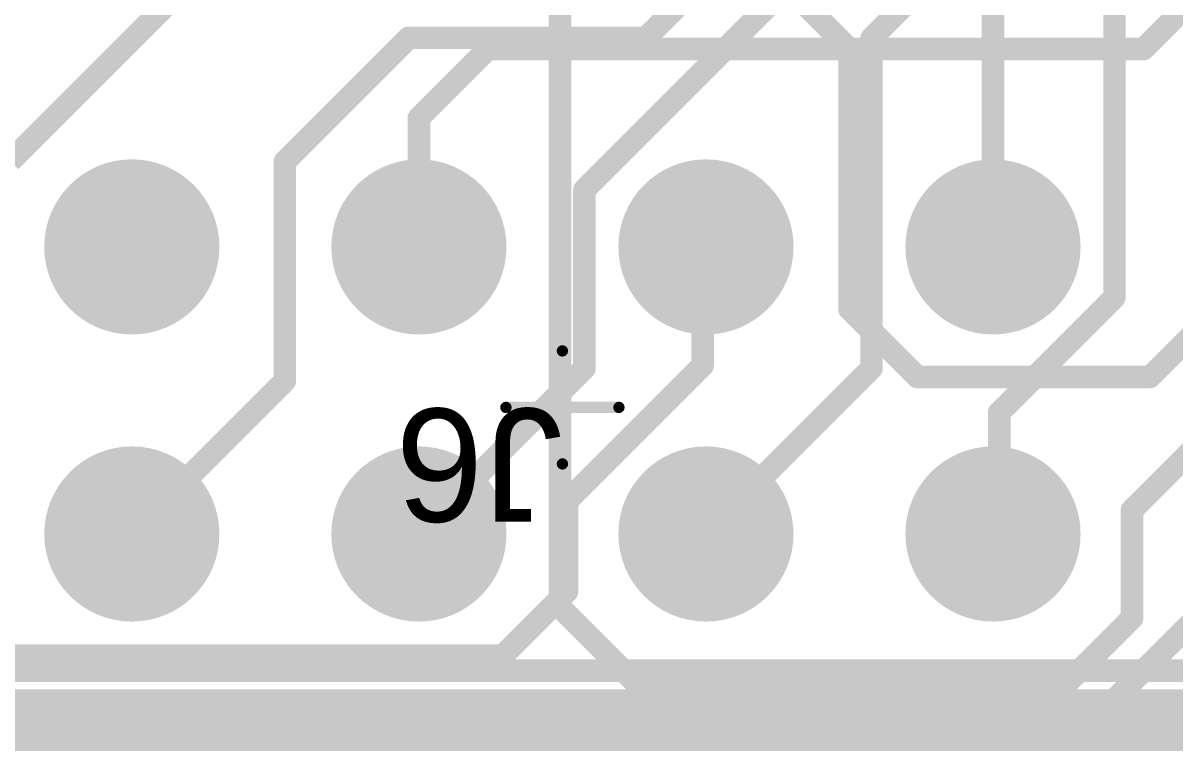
# Model space of a CAD drawing. Header units: inches. Extents: x -3 to 191, y -18 to 93.
# Drawn here: x 52.09 to 62.28, y 3.66 to 10.03 of the extents above; entities that cross this region are included whole.
import ezdxf

# ---------------------------------------------------------------- set-up
doc = ezdxf.new("R2010")
doc.units = ezdxf.units.IN
for name, color, linetype in [('Bottom Layer', 5, 'Continuous'), ('Bottom Solder', 6, 'Continuous'), ('GND 1', 90, 'Continuous'), ('GND 2', 156, 'Continuous'), ('Multi-Layer', 9, 'Continuous'), ('Pad Holes', 156, 'Continuous'), ('PWR', 16, 'Continuous'), ('Signal L4', 76, 'Continuous'), ('Top Assembly', 216, 'Continuous'), ('Top Component Center', 56, 'Continuous'), ('Top Layer', 1, 'Continuous'), ('Top Solder', 216, 'Continuous')]:
    doc.layers.add(name, color=color, linetype=linetype)
doc.styles.add('Arial', font='', dxfattribs={"height": 0.2})
doc.styles.get('Arial').set_extended_font_data('Arial')

# ---------------------------------------------------------------- blocks, each defined once
blk = doc.blocks.new('FP_SBH11_PBPC_D08_ST_BK_MFG_319')
at = {"layer": 'Bottom Layer'}
h = blk.add_hatch(color=5, dxfattribs=at)
edge = h.paths.add_edge_path()
edge.add_arc((-3.81, 1.12), 0.775, 0, 360)
h = blk.add_hatch(color=5, dxfattribs=at)
edge = h.paths.add_edge_path()
edge.add_arc((-1.27, 1.12), 0.775, 0, 360)
h = blk.add_hatch(color=5, dxfattribs=at)
edge = h.paths.add_edge_path()
edge.add_arc((1.27, 1.12), 0.775, 0, 360)
h = blk.add_hatch(color=5, dxfattribs=at)
edge = h.paths.add_edge_path()
edge.add_arc((3.81, 1.12), 0.775, 0, 360)
h = blk.add_hatch(color=5, dxfattribs=at)
edge = h.paths.add_edge_path()
edge.add_arc((-3.81, -1.42), 0.775, 0, 360)
h = blk.add_hatch(color=5, dxfattribs=at)
edge = h.paths.add_edge_path()
edge.add_arc((-1.27, -1.42), 0.775, 0, 360)
h = blk.add_hatch(color=5, dxfattribs=at)
edge = h.paths.add_edge_path()
edge.add_arc((1.27, -1.42), 0.775, 0, 360)
h = blk.add_hatch(color=5, dxfattribs=at)
edge = h.paths.add_edge_path()
edge.add_arc((3.81, -1.42), 0.775, 0, 360)
at = {"layer": 'Bottom Solder'}
h = blk.add_hatch(color=6, dxfattribs=at)
edge = h.paths.add_edge_path()
edge.add_arc((-3.81, 1.12), 0.775, 0, 360)
h = blk.add_hatch(color=6, dxfattribs=at)
edge = h.paths.add_edge_path()
edge.add_arc((-1.27, 1.12), 0.775, 0, 360)
h = blk.add_hatch(color=6, dxfattribs=at)
edge = h.paths.add_edge_path()
edge.add_arc((1.27, 1.12), 0.775, 0, 360)
h = blk.add_hatch(color=6, dxfattribs=at)
edge = h.paths.add_edge_path()
edge.add_arc((3.81, 1.12), 0.775, 0, 360)
h = blk.add_hatch(color=6, dxfattribs=at)
edge = h.paths.add_edge_path()
edge.add_arc((-3.81, -1.42), 0.775, 0, 360)
h = blk.add_hatch(color=6, dxfattribs=at)
edge = h.paths.add_edge_path()
edge.add_arc((-1.27, -1.42), 0.775, 0, 360)
h = blk.add_hatch(color=6, dxfattribs=at)
edge = h.paths.add_edge_path()
edge.add_arc((1.27, -1.42), 0.775, 0, 360)
h = blk.add_hatch(color=6, dxfattribs=at)
edge = h.paths.add_edge_path()
edge.add_arc((3.81, -1.42), 0.775, 0, 360)
at = {"layer": 'GND 1'}
h = blk.add_hatch(color=90, dxfattribs=at)
edge = h.paths.add_edge_path()
edge.add_arc((-3.81, 1.12), 0.775, 0, 360)
h = blk.add_hatch(color=90, dxfattribs=at)
edge = h.paths.add_edge_path()
edge.add_arc((-1.27, 1.12), 0.775, 0, 360)
h = blk.add_hatch(color=90, dxfattribs=at)
edge = h.paths.add_edge_path()
edge.add_arc((1.27, 1.12), 0.775, 0, 360)
h = blk.add_hatch(color=90, dxfattribs=at)
edge = h.paths.add_edge_path()
edge.add_arc((3.81, 1.12), 0.775, 0, 360)
h = blk.add_hatch(color=90, dxfattribs=at)
edge = h.paths.add_edge_path()
edge.add_arc((-3.81, -1.42), 0.775, 0, 360)
h = blk.add_hatch(color=90, dxfattribs=at)
edge = h.paths.add_edge_path()
edge.add_arc((-1.27, -1.42), 0.775, 0, 360)
h = blk.add_hatch(color=90, dxfattribs=at)
edge = h.paths.add_edge_path()
edge.add_arc((1.27, -1.42), 0.775, 0, 360)
h = blk.add_hatch(color=90, dxfattribs=at)
edge = h.paths.add_edge_path()
edge.add_arc((3.81, -1.42), 0.775, 0, 360)
at = {"layer": 'GND 2'}
h = blk.add_hatch(color=156, dxfattribs=at)
edge = h.paths.add_edge_path()
edge.add_arc((-3.81, 1.12), 0.775, 0, 360)
h = blk.add_hatch(color=156, dxfattribs=at)
edge = h.paths.add_edge_path()
edge.add_arc((-1.27, 1.12), 0.775, 0, 360)
h = blk.add_hatch(color=156, dxfattribs=at)
edge = h.paths.add_edge_path()
edge.add_arc((1.27, 1.12), 0.775, 0, 360)
h = blk.add_hatch(color=156, dxfattribs=at)
edge = h.paths.add_edge_path()
edge.add_arc((3.81, 1.12), 0.775, 0, 360)
h = blk.add_hatch(color=156, dxfattribs=at)
edge = h.paths.add_edge_path()
edge.add_arc((-3.81, -1.42), 0.775, 0, 360)
h = blk.add_hatch(color=156, dxfattribs=at)
edge = h.paths.add_edge_path()
edge.add_arc((-1.27, -1.42), 0.775, 0, 360)
h = blk.add_hatch(color=156, dxfattribs=at)
edge = h.paths.add_edge_path()
edge.add_arc((1.27, -1.42), 0.775, 0, 360)
h = blk.add_hatch(color=156, dxfattribs=at)
edge = h.paths.add_edge_path()
edge.add_arc((3.81, -1.42), 0.775, 0, 360)
at = {"layer": 'Multi-Layer'}
h = blk.add_hatch(color=9, dxfattribs=at)
edge = h.paths.add_edge_path()
edge.add_arc((-3.81, 1.12), 0.775, 0, 360)
h = blk.add_hatch(color=9, dxfattribs=at)
edge = h.paths.add_edge_path()
edge.add_arc((-1.27, 1.12), 0.775, 0, 360)
h = blk.add_hatch(color=9, dxfattribs=at)
edge = h.paths.add_edge_path()
edge.add_arc((1.27, 1.12), 0.775, 0, 360)
h = blk.add_hatch(color=9, dxfattribs=at)
edge = h.paths.add_edge_path()
edge.add_arc((3.81, 1.12), 0.775, 0, 360)
h = blk.add_hatch(color=9, dxfattribs=at)
edge = h.paths.add_edge_path()
edge.add_arc((-3.81, -1.42), 0.775, 0, 360)
h = blk.add_hatch(color=9, dxfattribs=at)
edge = h.paths.add_edge_path()
edge.add_arc((-1.27, -1.42), 0.775, 0, 360)
h = blk.add_hatch(color=9, dxfattribs=at)
edge = h.paths.add_edge_path()
edge.add_arc((1.27, -1.42), 0.775, 0, 360)
h = blk.add_hatch(color=9, dxfattribs=at)
edge = h.paths.add_edge_path()
edge.add_arc((3.81, -1.42), 0.775, 0, 360)
at = {"layer": 'Pad Holes'}
h = blk.add_hatch(color=7, dxfattribs=at)
edge = h.paths.add_edge_path()
edge.add_arc((-3.81, 1.12), 0.5, 0, 360)
h = blk.add_hatch(color=7, dxfattribs=at)
edge = h.paths.add_edge_path()
edge.add_arc((-1.27, 1.12), 0.5, 0, 360)
h = blk.add_hatch(color=7, dxfattribs=at)
edge = h.paths.add_edge_path()
edge.add_arc((1.27, 1.12), 0.5, 0, 360)
h = blk.add_hatch(color=7, dxfattribs=at)
edge = h.paths.add_edge_path()
edge.add_arc((3.81, 1.12), 0.5, 0, 360)
h = blk.add_hatch(color=7, dxfattribs=at)
edge = h.paths.add_edge_path()
edge.add_arc((-3.81, -1.42), 0.5, 0, 360)
h = blk.add_hatch(color=7, dxfattribs=at)
edge = h.paths.add_edge_path()
edge.add_arc((-1.27, -1.42), 0.5, 0, 360)
h = blk.add_hatch(color=7, dxfattribs=at)
edge = h.paths.add_edge_path()
edge.add_arc((1.27, -1.42), 0.5, 0, 360)
h = blk.add_hatch(color=7, dxfattribs=at)
edge = h.paths.add_edge_path()
edge.add_arc((3.81, -1.42), 0.5, 0, 360)
at = {"layer": 'PWR'}
h = blk.add_hatch(color=16, dxfattribs=at)
edge = h.paths.add_edge_path()
edge.add_arc((-3.81, 1.12), 0.775, 0, 360)
h = blk.add_hatch(color=16, dxfattribs=at)
edge = h.paths.add_edge_path()
edge.add_arc((-1.27, 1.12), 0.775, 0, 360)
h = blk.add_hatch(color=16, dxfattribs=at)
edge = h.paths.add_edge_path()
edge.add_arc((1.27, 1.12), 0.775, 0, 360)
h = blk.add_hatch(color=16, dxfattribs=at)
edge = h.paths.add_edge_path()
edge.add_arc((3.81, 1.12), 0.775, 0, 360)
h = blk.add_hatch(color=16, dxfattribs=at)
edge = h.paths.add_edge_path()
edge.add_arc((-3.81, -1.42), 0.775, 0, 360)
h = blk.add_hatch(color=16, dxfattribs=at)
edge = h.paths.add_edge_path()
edge.add_arc((-1.27, -1.42), 0.775, 0, 360)
h = blk.add_hatch(color=16, dxfattribs=at)
edge = h.paths.add_edge_path()
edge.add_arc((1.27, -1.42), 0.775, 0, 360)
h = blk.add_hatch(color=16, dxfattribs=at)
edge = h.paths.add_edge_path()
edge.add_arc((3.81, -1.42), 0.775, 0, 360)
at = {"layer": 'Signal L4'}
h = blk.add_hatch(color=76, dxfattribs=at)
edge = h.paths.add_edge_path()
edge.add_arc((-3.81, 1.12), 0.775, 0, 360)
h = blk.add_hatch(color=76, dxfattribs=at)
edge = h.paths.add_edge_path()
edge.add_arc((-1.27, 1.12), 0.775, 0, 360)
h = blk.add_hatch(color=76, dxfattribs=at)
edge = h.paths.add_edge_path()
edge.add_arc((1.27, 1.12), 0.775, 0, 360)
h = blk.add_hatch(color=76, dxfattribs=at)
edge = h.paths.add_edge_path()
edge.add_arc((3.81, 1.12), 0.775, 0, 360)
h = blk.add_hatch(color=76, dxfattribs=at)
edge = h.paths.add_edge_path()
edge.add_arc((-3.81, -1.42), 0.775, 0, 360)
h = blk.add_hatch(color=76, dxfattribs=at)
edge = h.paths.add_edge_path()
edge.add_arc((-1.27, -1.42), 0.775, 0, 360)
h = blk.add_hatch(color=76, dxfattribs=at)
edge = h.paths.add_edge_path()
edge.add_arc((1.27, -1.42), 0.775, 0, 360)
h = blk.add_hatch(color=76, dxfattribs=at)
edge = h.paths.add_edge_path()
edge.add_arc((3.81, -1.42), 0.775, 0, 360)
at = {"layer": 'Top Layer'}
h = blk.add_hatch(color=1, dxfattribs=at)
edge = h.paths.add_edge_path()
edge.add_arc((-3.81, 1.12), 0.775, 0, 360)
h = blk.add_hatch(color=1, dxfattribs=at)
edge = h.paths.add_edge_path()
edge.add_arc((-1.27, 1.12), 0.775, 0, 360)
h = blk.add_hatch(color=1, dxfattribs=at)
edge = h.paths.add_edge_path()
edge.add_arc((1.27, 1.12), 0.775, 0, 360)
h = blk.add_hatch(color=1, dxfattribs=at)
edge = h.paths.add_edge_path()
edge.add_arc((3.81, 1.12), 0.775, 0, 360)
h = blk.add_hatch(color=1, dxfattribs=at)
edge = h.paths.add_edge_path()
edge.add_arc((-3.81, -1.42), 0.775, 0, 360)
h = blk.add_hatch(color=1, dxfattribs=at)
edge = h.paths.add_edge_path()
edge.add_arc((-1.27, -1.42), 0.775, 0, 360)
h = blk.add_hatch(color=1, dxfattribs=at)
edge = h.paths.add_edge_path()
edge.add_arc((1.27, -1.42), 0.775, 0, 360)
h = blk.add_hatch(color=1, dxfattribs=at)
edge = h.paths.add_edge_path()
edge.add_arc((3.81, -1.42), 0.775, 0, 360)
at = {"layer": 'Top Solder'}
h = blk.add_hatch(color=216, dxfattribs=at)
edge = h.paths.add_edge_path()
edge.add_arc((-3.81, 1.12), 0.775, 0, 360)
h = blk.add_hatch(color=216, dxfattribs=at)
edge = h.paths.add_edge_path()
edge.add_arc((-1.27, 1.12), 0.775, 0, 360)
h = blk.add_hatch(color=216, dxfattribs=at)
edge = h.paths.add_edge_path()
edge.add_arc((1.27, 1.12), 0.775, 0, 360)
h = blk.add_hatch(color=216, dxfattribs=at)
edge = h.paths.add_edge_path()
edge.add_arc((3.81, 1.12), 0.775, 0, 360)
h = blk.add_hatch(color=216, dxfattribs=at)
edge = h.paths.add_edge_path()
edge.add_arc((-3.81, -1.42), 0.775, 0, 360)
h = blk.add_hatch(color=216, dxfattribs=at)
edge = h.paths.add_edge_path()
edge.add_arc((-1.27, -1.42), 0.775, 0, 360)
h = blk.add_hatch(color=216, dxfattribs=at)
edge = h.paths.add_edge_path()
edge.add_arc((1.27, -1.42), 0.775, 0, 360)
h = blk.add_hatch(color=216, dxfattribs=at)
edge = h.paths.add_edge_path()
edge.add_arc((3.81, -1.42), 0.775, 0, 360)
at = {"layer": 'Top Component Center'}
for points in [[(0, 0.5, 0.1, 0.1, 0), (0, -0.5, 0.1, 0.1, 0)], [(0.5, 0, 0.1, 0.1, 0), (-0.5, 0, 0.1, 0.1, 0)]]:
    blk.add_lwpolyline(points, format="xyseb", dxfattribs=at)
for points in [[(-0.025, 0.5, 0.05, 0.05, 1), (0.025, 0.5, 0.05, 0.05, 1)], [(-0.525, 0, 0.05, 0.05, 1), (-0.475, 0, 0.05, 0.05, 1)], [(0.475, 0, 0.05, 0.05, 1), (0.525, 0, 0.05, 0.05, 1)], [(-0.025, -0.5, 0.05, 0.05, 1), (0.025, -0.5, 0.05, 0.05, 1)]]:
    blk.add_lwpolyline(points, format="xyseb", close=True, dxfattribs=at)
at = {"layer": 'Top Assembly', "style": 'Arial'}
blk.add_text('J6', height=1, dxfattribs=at).set_placement((-0.002, 0.011))

msp = doc.modelspace()

# ---------------------------------------------------------------- linework, layer by layer
at = {"layer": 'Bottom Layer'}
for points in [[(61.745, 7.605, 0.2, 0.2, 0), (61.745, 16.155, 0.2, 0.2, 0)], [(57.6, 9.9, 0.2, 0.2, 0), (60.3, 12.6, 0.2, 0.2, 0)], [(57.055, 8.555, 0.2, 0.2, 0), (60.8, 12.3, 0.2, 0.2, 0)], [(59.595, 9.895, 0.2, 0.2, 0), (61.3, 11.6, 0.2, 0.2, 0)], [(51.975, 8.808, 0.2, 0.2, 0), (53.467, 10.3, 0.2, 0.2, 0)], [(54.404, 8.804, 0.2, 0.2, 0), (55.5, 9.9, 0.2, 0.2, 0)], [(55.5, 9.9, 0.2, 0.2, 0), (57.6, 9.9, 0.2, 0.2, 0)], [(59.595, 6.975, 0.2, 0.2, 0), (59.595, 9.895, 0.2, 0.2, 0)], [(54.404, 6.864, 0.2, 0.2, 0), (54.404, 8.804, 0.2, 0.2, 0)], [(57.055, 6.975, 0.2, 0.2, 0), (57.055, 8.555, 0.2, 0.2, 0)], [(58.1, 8.02, 0.2, 0.2, 0), (58.13, 8.05, 0.2, 0.2, 0)], [(58.1, 7, 0.2, 0.2, 0), (58.1, 8.02, 0.2, 0.2, 0)], [(60.725, 6.585, 0.2, 0.2, 0), (61.745, 7.605, 0.2, 0.2, 0)], [(55.8, 5.72, 0.2, 0.2, 0), (57.055, 6.975, 0.2, 0.2, 0)], [(56.9, 5.8, 0.2, 0.2, 0), (58.1, 7, 0.2, 0.2, 0)], [(58.13, 5.51, 0.2, 0.2, 0), (59.595, 6.975, 0.2, 0.2, 0)], [(53.05, 5.51, 0.2, 0.2, 0), (54.404, 6.864, 0.2, 0.2, 0)], [(60.725, 5.565, 0.2, 0.2, 0), (60.725, 6.585, 0.2, 0.2, 0)], [(55.8, 5.6, 0.2, 0.2, 0), (55.8, 5.72, 0.2, 0.2, 0)], [(56.9, 5, 0.2, 0.2, 0), (56.9, 5.8, 0.2, 0.2, 0)], [(55.59, 5.51, 0.2, 0.2, 0), (55.68, 5.6, 0.2, 0.2, 0)], [(55.68, 5.6, 0.2, 0.2, 0), (55.8, 5.6, 0.2, 0.2, 0)], [(60.67, 5.51, 0.2, 0.2, 0), (60.725, 5.565, 0.2, 0.2, 0)], [(56.335, 4.435, 0.2, 0.2, 0), (56.9, 5, 0.2, 0.2, 0)], [(46.216, 4.435, 0.2, 0.2, 0), (56.335, 4.435, 0.2, 0.2, 0)], [(44.536, 4.035, 0.2, 0.2, 0), (111.235, 4.035, 0.2, 0.2, 0)]]:
    msp.add_lwpolyline(points, format="xyseb", dxfattribs=at)
for points in [[(55.45, 9.9, 0.1, 0.1, 1), (55.55, 9.9, 0.1, 0.1, 1)], [(55.45, 9.9, 0.1, 0.1, 1), (55.55, 9.9, 0.1, 0.1, 1)], [(57.55, 9.9, 0.1, 0.1, 1), (57.65, 9.9, 0.1, 0.1, 1)], [(57.55, 9.9, 0.1, 0.1, 1), (57.65, 9.9, 0.1, 0.1, 1)], [(59.545, 9.895, 0.1, 0.1, 1), (59.645, 9.895, 0.1, 0.1, 1)], [(59.545, 9.895, 0.1, 0.1, 1), (59.645, 9.895, 0.1, 0.1, 1)], [(54.354, 8.804, 0.1, 0.1, 1), (54.454, 8.804, 0.1, 0.1, 1)], [(54.354, 8.804, 0.1, 0.1, 1), (54.454, 8.804, 0.1, 0.1, 1)], [(57.005, 8.555, 0.1, 0.1, 1), (57.105, 8.555, 0.1, 0.1, 1)], [(57.005, 8.555, 0.1, 0.1, 1), (57.105, 8.555, 0.1, 0.1, 1)], [(58.05, 8.02, 0.1, 0.1, 1), (58.15, 8.02, 0.1, 0.1, 1)], [(58.05, 8.02, 0.1, 0.1, 1), (58.15, 8.02, 0.1, 0.1, 1)], [(58.08, 8.05, 0.1, 0.1, 1), (58.18, 8.05, 0.1, 0.1, 1)], [(61.695, 7.605, 0.1, 0.1, 1), (61.795, 7.605, 0.1, 0.1, 1)], [(61.695, 7.605, 0.1, 0.1, 1), (61.795, 7.605, 0.1, 0.1, 1)], [(57.005, 6.975, 0.1, 0.1, 1), (57.105, 6.975, 0.1, 0.1, 1)], [(57.005, 6.975, 0.1, 0.1, 1), (57.105, 6.975, 0.1, 0.1, 1)], [(58.05, 7, 0.1, 0.1, 1), (58.15, 7, 0.1, 0.1, 1)], [(58.05, 7, 0.1, 0.1, 1), (58.15, 7, 0.1, 0.1, 1)], [(59.545, 6.975, 0.1, 0.1, 1), (59.645, 6.975, 0.1, 0.1, 1)], [(59.545, 6.975, 0.1, 0.1, 1), (59.645, 6.975, 0.1, 0.1, 1)], [(54.354, 6.864, 0.1, 0.1, 1), (54.454, 6.864, 0.1, 0.1, 1)], [(54.354, 6.864, 0.1, 0.1, 1), (54.454, 6.864, 0.1, 0.1, 1)], [(60.675, 6.585, 0.1, 0.1, 1), (60.775, 6.585, 0.1, 0.1, 1)], [(60.675, 6.585, 0.1, 0.1, 1), (60.775, 6.585, 0.1, 0.1, 1)], [(55.75, 5.72, 0.1, 0.1, 1), (55.85, 5.72, 0.1, 0.1, 1)], [(55.75, 5.72, 0.1, 0.1, 1), (55.85, 5.72, 0.1, 0.1, 1)], [(56.85, 5.8, 0.1, 0.1, 1), (56.95, 5.8, 0.1, 0.1, 1)], [(56.85, 5.8, 0.1, 0.1, 1), (56.95, 5.8, 0.1, 0.1, 1)], [(53, 5.51, 0.1, 0.1, 1), (53.1, 5.51, 0.1, 0.1, 1)], [(55.54, 5.51, 0.1, 0.1, 1), (55.64, 5.51, 0.1, 0.1, 1)], [(55.63, 5.6, 0.1, 0.1, 1), (55.73, 5.6, 0.1, 0.1, 1)], [(55.63, 5.6, 0.1, 0.1, 1), (55.73, 5.6, 0.1, 0.1, 1)], [(55.75, 5.6, 0.1, 0.1, 1), (55.85, 5.6, 0.1, 0.1, 1)], [(55.75, 5.6, 0.1, 0.1, 1), (55.85, 5.6, 0.1, 0.1, 1)], [(58.08, 5.51, 0.1, 0.1, 1), (58.18, 5.51, 0.1, 0.1, 1)], [(60.62, 5.51, 0.1, 0.1, 1), (60.72, 5.51, 0.1, 0.1, 1)], [(60.675, 5.565, 0.1, 0.1, 1), (60.775, 5.565, 0.1, 0.1, 1)], [(60.675, 5.565, 0.1, 0.1, 1), (60.775, 5.565, 0.1, 0.1, 1)], [(56.85, 5, 0.1, 0.1, 1), (56.95, 5, 0.1, 0.1, 1)], [(56.85, 5, 0.1, 0.1, 1), (56.95, 5, 0.1, 0.1, 1)], [(56.285, 4.435, 0.1, 0.1, 1), (56.385, 4.435, 0.1, 0.1, 1)], [(56.285, 4.435, 0.1, 0.1, 1), (56.385, 4.435, 0.1, 0.1, 1)]]:
    msp.add_lwpolyline(points, format="xyseb", close=True, dxfattribs=at)
at = {"layer": 'PWR'}
msp.add_lwpolyline([(39.59, 3.45, 1, 1, 0), (72.63, 3.45, 1, 1, 0)], format="xyseb", dxfattribs=at)
at = {"layer": 'Signal L4'}
for points in [[(62, 9.8, 0.2, 0.2, 0), (62.7, 10.5, 0.2, 0.2, 0)], [(55.59, 9.19, 0.2, 0.2, 0), (56.2, 9.8, 0.2, 0.2, 0)], [(56.2, 9.8, 0.2, 0.2, 0), (62, 9.8, 0.2, 0.2, 0)], [(55.59, 8.05, 0.2, 0.2, 0), (55.59, 9.19, 0.2, 0.2, 0)], [(45.1, 4.3, 0.2, 0.2, 0), (66.5, 4.3, 0.2, 0.2, 0)]]:
    msp.add_lwpolyline(points, format="xyseb", dxfattribs=at)
for points in [[(56.15, 9.8, 0.1, 0.1, 1), (56.25, 9.8, 0.1, 0.1, 1)], [(56.15, 9.8, 0.1, 0.1, 1), (56.25, 9.8, 0.1, 0.1, 1)], [(61.95, 9.8, 0.1, 0.1, 1), (62.05, 9.8, 0.1, 0.1, 1)], [(61.95, 9.8, 0.1, 0.1, 1), (62.05, 9.8, 0.1, 0.1, 1)], [(55.54, 9.19, 0.1, 0.1, 1), (55.64, 9.19, 0.1, 0.1, 1)], [(55.54, 9.19, 0.1, 0.1, 1), (55.64, 9.19, 0.1, 0.1, 1)], [(55.54, 8.05, 0.1, 0.1, 1), (55.64, 8.05, 0.1, 0.1, 1)]]:
    msp.add_lwpolyline(points, format="xyseb", close=True, dxfattribs=at)
at = {"layer": 'Top Layer'}
for points in [[(60.67, 8.05, 0.2, 0.2, 0), (60.67, 11.43, 0.2, 0.2, 0)], [(58.3, 10.9, 0.2, 0.2, 0), (59.4, 9.8, 0.2, 0.2, 0)], [(56.838, 4.862, 0.2, 0.2, 0), (56.838, 10.162, 0.2, 0.2, 0)], [(59.4, 7.5, 0.2, 0.2, 0), (59.4, 9.8, 0.2, 0.2, 0)], [(62.06, 6.9, 0.2, 0.2, 0), (63.21, 8.05, 0.2, 0.2, 0)], [(59.4, 7.5, 0.2, 0.2, 0), (60, 6.9, 0.2, 0.2, 0)], [(61.9, 5.72, 0.2, 0.2, 0), (63.155, 6.975, 0.2, 0.2, 0)], [(60, 6.9, 0.2, 0.2, 0), (62.06, 6.9, 0.2, 0.2, 0)], [(61.9, 4.766, 0.2, 0.2, 0), (61.9, 5.72, 0.2, 0.2, 0)], [(61.5, 3.8, 0.2, 0.2, 0), (63.21, 5.51, 0.2, 0.2, 0)], [(56.838, 4.862, 0.2, 0.2, 0), (57.5, 4.2, 0.2, 0.2, 0)], [(61.334, 4.2, 0.2, 0.2, 0), (61.9, 4.766, 0.2, 0.2, 0)], [(57.5, 4.2, 0.2, 0.2, 0), (61.334, 4.2, 0.2, 0.2, 0)], [(48.16, 3.8, 0.2, 0.2, 0), (61.5, 3.8, 0.2, 0.2, 0)]]:
    msp.add_lwpolyline(points, format="xyseb", dxfattribs=at)
for points in [[(59.35, 9.8, 0.1, 0.1, 1), (59.45, 9.8, 0.1, 0.1, 1)], [(59.35, 9.8, 0.1, 0.1, 1), (59.45, 9.8, 0.1, 0.1, 1)], [(60.62, 8.05, 0.1, 0.1, 1), (60.72, 8.05, 0.1, 0.1, 1)], [(59.35, 7.5, 0.1, 0.1, 1), (59.45, 7.5, 0.1, 0.1, 1)], [(59.35, 7.5, 0.1, 0.1, 1), (59.45, 7.5, 0.1, 0.1, 1)], [(59.95, 6.9, 0.1, 0.1, 1), (60.05, 6.9, 0.1, 0.1, 1)], [(59.95, 6.9, 0.1, 0.1, 1), (60.05, 6.9, 0.1, 0.1, 1)], [(62.01, 6.9, 0.1, 0.1, 1), (62.11, 6.9, 0.1, 0.1, 1)], [(62.01, 6.9, 0.1, 0.1, 1), (62.11, 6.9, 0.1, 0.1, 1)], [(61.85, 5.72, 0.1, 0.1, 1), (61.95, 5.72, 0.1, 0.1, 1)], [(61.85, 5.72, 0.1, 0.1, 1), (61.95, 5.72, 0.1, 0.1, 1)], [(56.788, 4.862, 0.1, 0.1, 1), (56.888, 4.862, 0.1, 0.1, 1)], [(56.788, 4.862, 0.1, 0.1, 1), (56.888, 4.862, 0.1, 0.1, 1)], [(61.85, 4.766, 0.1, 0.1, 1), (61.95, 4.766, 0.1, 0.1, 1)], [(61.85, 4.766, 0.1, 0.1, 1), (61.95, 4.766, 0.1, 0.1, 1)], [(57.45, 4.2, 0.1, 0.1, 1), (57.55, 4.2, 0.1, 0.1, 1)], [(57.45, 4.2, 0.1, 0.1, 1), (57.55, 4.2, 0.1, 0.1, 1)], [(61.284, 4.2, 0.1, 0.1, 1), (61.384, 4.2, 0.1, 0.1, 1)], [(61.284, 4.2, 0.1, 0.1, 1), (61.384, 4.2, 0.1, 0.1, 1)], [(61.45, 3.8, 0.1, 0.1, 1), (61.55, 3.8, 0.1, 0.1, 1)], [(61.45, 3.8, 0.1, 0.1, 1), (61.55, 3.8, 0.1, 0.1, 1)]]:
    msp.add_lwpolyline(points, format="xyseb", close=True, dxfattribs=at)

# ---------------------------------------------------------------- block references
at = {"rotation": 180}
msp.add_blockref('FP_SBH11_PBPC_D08_ST_BK_MFG_319', (56.86, 6.63), dxfattribs=at)

doc.saveas('drawing.dxf')
